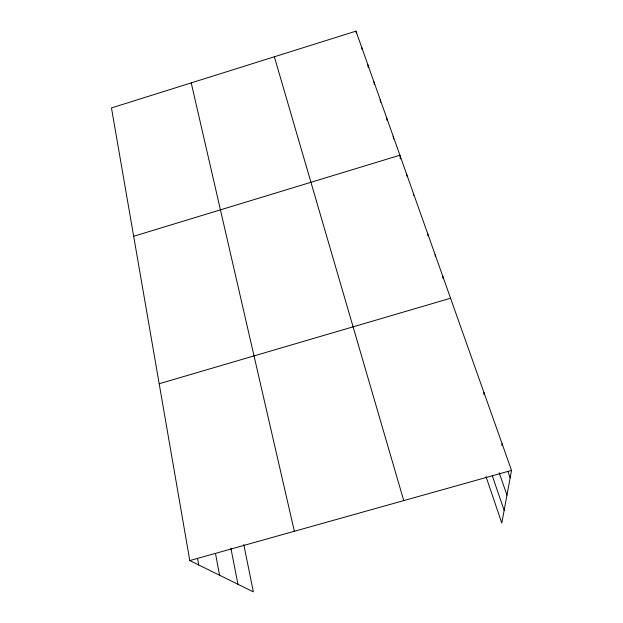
<?xml version="1.0" encoding="UTF-8"?>
<svg xmlns="http://www.w3.org/2000/svg" width="623" height="623" viewBox="0 0 623 623"><rect width="100%" height="100%" fill="white"/><g stroke="black" fill="none" stroke-linecap="round" stroke-linejoin="round"><path stroke-width="0.93" d="M483.853 394.414L483.946 392.498M501.842 445.5L502.076 443.685M243.764 544.479L253.351 591.85L189.781 560.575L111.47 107.935L355.974 31.15L511.53 470.388L501.788 523.071L486.002 476.564M133.672 236.273L399.911 155.22L400.387 158.92M159.184 383.737L450.561 298.238M189.781 560.575L511.53 470.388M507.955 471.549L510.159 477.818M499.187 472.764L506.958 495.137M492.318 475.855L504.139 510.338M274.354 56.786L403.751 500.604M191.23 82.89L294.368 531.263M230.876 548.154L237.931 584.265M215.472 553.38L219.553 575.224M197.522 558.317L198.706 564.968M355.974 31.15L356.294 33.011M361.815 47.644L362.119 49.474M367.796 64.519L368.255 67.393M373.909 81.8L374.353 84.627M380.178 99.493L380.591 102.273M386.595 117.615L386.984 120.34M393.175 136.188L393.557 139.022M406.617 174.152L406.85 176.075M413.493 193.551L413.695 195.427M427.752 233.835L427.923 235.728M435.166 254.745L435.306 256.583M442.766 276.207L442.883 278.115"/></g></svg>
